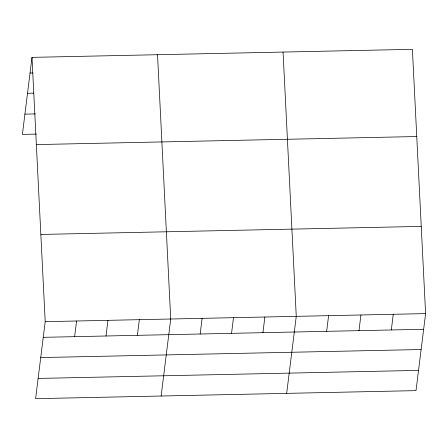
<?xml version="1.0" encoding="UTF-8"?>
<svg xmlns="http://www.w3.org/2000/svg" width="448" height="448" viewBox="0 0 448 448"><rect width="100%" height="100%" fill="white"/><g stroke="black" fill="none" stroke-linecap="round" stroke-linejoin="round"><path stroke-width="0.67" d="M31.993 57.372L45.198 321.664L35.605 398.675L416.007 390.628L425.6 313.611L412.395 49.325L31.993 57.372L22.4 134.389L36.35 134.092M74.626 336.661L76.58 320.998M106.014 336L107.962 320.331M137.396 335.334L139.345 319.67M161.134 396.021L170.727 319.004L157.528 54.718M200.161 334.006L202.115 318.343M231.543 333.346L233.498 317.677M262.926 332.679L264.88 317.016M286.67 393.366L296.262 316.35L283.058 52.058M326.648 331.33L328.597 315.666M358.982 330.646L360.931 314.983M391.317 329.963L393.266 314.3M30.044 73.035L32.833 72.979M27.518 93.279L33.796 93.15M24.92 114.139L35.381 113.921M36.35 144.586L416.752 136.539M40.841 234.444L421.243 226.397M45.198 321.664L425.6 313.611M43.243 337.327L423.651 329.28M40.723 357.571L421.126 349.524M38.125 378.431L418.527 370.384"/></g></svg>
